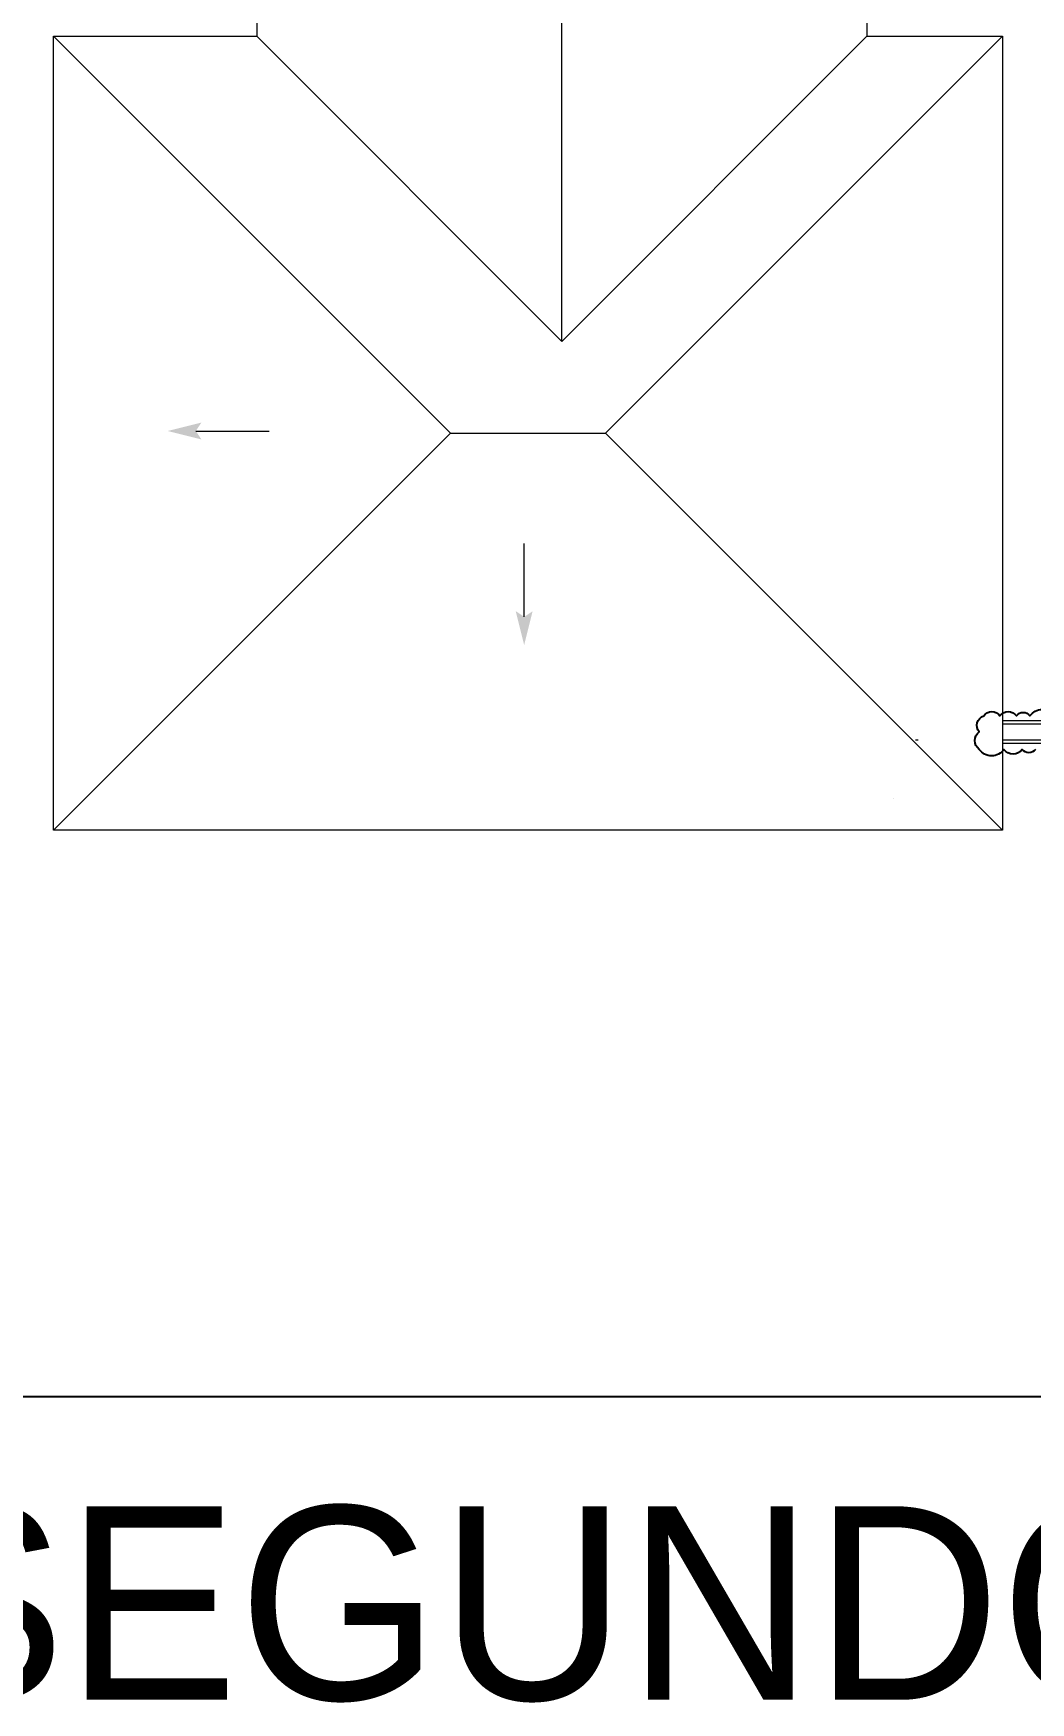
# Model space of a CAD drawing. Header units: metres. Extents: x -232 to 581, y 30 to 789.
# Drawn here: x 209.16 to 219.45, y 647.64 to 664.88 of the extents above; entities that cross this region are included whole.
import ezdxf

# ---------------------------------------------------------------- set-up
doc = ezdxf.new("R2010")
doc.units = ezdxf.units.M
doc.linetypes.add('HIDDEN2', pattern=[0.1875, 0.125, -0.0625])
doc.layers.add('_electricos-Leyenda', color=7, linetype='Continuous')
doc.layers.add('baños', color=140, linetype='Continuous', lineweight=0)
doc.layers.add('textos', color=7, linetype='Continuous', lineweight=0)
doc.layers.add('PISO', color=7, linetype='Continuous', lineweight=5, true_color=0xe6e6e6)
doc.layers.add('Techos 1', color=7, linetype='HIDDEN2', lineweight=9, true_color=0x42391a)
doc.styles.get("Standard").update_dxf_attribs({"font": 'arial.ttf'})

# ---------------------------------------------------------------- blocks, each defined once
blk = doc.blocks.new('21.11.2025 LN09 2DO NIVEL')
at = {"layer": 'PISO', "color": 18, "true_color": 0x000000}
for p, q in [((257.829, 140.434), (259.329, 140.434)), ((257.829, 140.234), (259.369, 140.234))]:
    blk.add_line(p, q, dxfattribs=at)
at = {"layer": 'Techos 1', "color": 18, "linetype": 'ByBlock', "true_color": 0x000000}
for p, q in [((253.279, 144.351), (253.279, 156.051)), ((250.129, 152.901), (250.129, 147.501)), ((256.429, 152.901), (256.429, 147.501)), ((248.029, 139.301), (248.029, 147.501)), ((248.029, 147.501), (250.129, 147.501)), ((248.029, 147.501), (252.129, 143.401)), ((250.129, 147.501), (253.279, 144.351)), ((256.429, 147.501), (253.279, 144.351)), ((257.829, 147.501), (253.729, 143.401)), ((256.429, 147.501), (257.829, 147.501)), ((257.829, 147.501), (257.829, 139.301)), ((252.129, 143.401), (248.029, 139.301)), ((252.129, 143.401), (253.729, 143.401)), ((253.729, 143.401), (257.829, 139.301)), ((257.829, 139.301), (248.029, 139.301))]:
    blk.add_line(p, q, dxfattribs=at)
at = {"layer": 'baños', "color": 18, "linetype": 'Continuous', "true_color": 0x000000, "flags": 8}
for tag, p in [('TRADENAME', (265.514, 159.783, 0)), ('MODELNUMBER', (265.514, 159.783, 0)), ('MATERIAL', (265.514, 159.782, 0)), ('PRODUCT', (265.514, 159.782, 0)), ('TRADENAME', (266.689, 159.783, 0)), ('MODELNUMBER', (266.689, 159.783, 0)), ('MATERIAL', (266.689, 159.782, 0)), ('PRODUCT', (266.689, 159.782, 0))]:
    blk.add_attdef(tag, p, '', height=0.0000254, rotation=180.0001, dxfattribs=at)
blk = doc.blocks.new('za_arrw5')
at = {"lineweight": 13}
for points in [[(-1, 0.25), (0, 0), (-0.833, 0)], [(-1, -0.25), (0, 0), (-0.833, 0)]]:
    blk.add_solid(points, dxfattribs=at)
blk = doc.blocks.new('20.03.2026 LN 09 SEGUNDO NIVEL ARQ')
at = {"color": 5}
blk.add_line((74.972, -63.069), (74.972, -63.069), dxfattribs=at)
at = {"layer": 'PISO', "color": 5}
for p, q in [((76.096, -62.299), (77.596, -62.299)), ((75.197, -62.466), (75.224, -62.466)), ((76.096, -62.499), (77.636, -62.499))]:
    blk.add_line(p, q, dxfattribs=at)
at = {"layer": 'Techos 1', "color": 5, "linetype": 'ByBlock'}
for p, q in [((71.546, -58.349), (71.546, -46.649)), ((68.396, -49.799), (68.396, -55.199)), ((74.696, -49.799), (74.696, -55.199)), ((66.296, -63.399), (66.296, -55.199)), ((66.296, -55.199), (68.396, -55.199)), ((66.296, -55.199), (70.396, -59.299)), ((68.396, -55.199), (71.546, -58.349)), ((74.696, -55.199), (71.546, -58.349)), ((76.096, -55.199), (71.996, -59.299)), ((74.696, -55.199), (76.096, -55.199)), ((76.096, -55.199), (76.096, -63.399)), ((70.396, -59.299), (66.296, -63.399)), ((70.396, -59.299), (71.996, -59.299)), ((71.996, -59.299), (76.096, -63.399)), ((76.096, -63.399), (66.296, -63.399))]:
    blk.add_line(p, q, dxfattribs=at)
at = {"layer": 'textos', "color": 5, "lineweight": 13}
for p, q in [((67.766, -59.275), (68.522, -59.275)), ((71.157, -61.194), (71.157, -60.438))]:
    blk.add_line(p, q, dxfattribs=at)
at = {"layer": 'textos', "color": 5, "lineweight": 13, "xscale": -0.3491189357928305, "yscale": 0.3491189357928305, "zscale": 0.3491189357928305}
for p, rotation in [((67.475, -59.275), 359.99726127338), ((71.157, -61.485), 89.99726127338003)]:
    blk.add_blockref('za_arrw5', p, dxfattribs=dict(at, rotation=rotation))
at = {"layer": 'baños', "color": 5, "linetype": 'Continuous', "flags": 8}
for tag, p in [('MATERIAL', (83.781, -42.918, 0)), ('PRODUCT', (83.781, -42.918, 0)), ('TRADENAME', (83.781, -42.918, 0)), ('MODELNUMBER', (83.781, -42.918, 0)), ('MATERIAL', (84.956, -42.918, 0)), ('PRODUCT', (84.956, -42.918, 0)), ('TRADENAME', (84.956, -42.918, 0)), ('MODELNUMBER', (84.956, -42.918, 0))]:
    blk.add_attdef(tag, p, '', height=0.0000254, rotation=180.0001, dxfattribs=at)
at = {"layer": 'baños', "color": 5, "linetype": 'Continuous'}
for tag, p, rotation in [('MATERIAL', (85.891, -56.993), 180.0001), ('PRODUCT', (85.891, -56.993), 180.0001), ('TRADENAME', (85.891, -56.993), 180.0001), ('MODELNUMBER', (85.891, -56.993), 180.0001), ('MODELNUMBER', (86.601, -56.993), 179.9999), ('MATERIAL', (86.601, -56.993), 179.9999), ('PRODUCT', (86.601, -56.993), 179.9999), ('TRADENAME', (86.601, -56.993), 179.9999)]:
    blk.add_attdef(tag, p, '', height=0.0000254, rotation=rotation, dxfattribs=at)

msp = doc.modelspace()

# ---------------------------------------------------------------- linework, layer by layer
at = {"color": 6}
msp.add_lwpolyline([(219.503, 657.482, -0.520567), (219.367, 657.482, -0.520567), (219.178, 657.482, -0.520567), (218.923, 657.482, -0.520567), (218.923, 657.662, -0.520567), (218.969, 657.828, -0.520567), (219.137, 657.828, -0.520567), (219.307, 657.828, -0.520567), (219.446, 657.828, -0.520567), (219.701, 657.828, -0.520567)], format="xyb", dxfattribs=at)
at = {"layer": '_electricos-Leyenda'}
msp.add_line((23.375, 650.799), (581.349, 650.799), dxfattribs=at)

# ---------------------------------------------------------------- block references
at = {"color": 1}
for name, p in [('20.03.2026 LN 09 SEGUNDO NIVEL ARQ', (143.067, 720.045)), ('21.11.2025 LN09 2DO NIVEL', (-38.666, 517.345))]:
    msp.add_blockref(name, p, dxfattribs=at)

# ---------------------------------------------------------------- texts
at = {"insert": (207.702, 649.666), "char_height": 2, "attachment_point": 1}
msp.add_mtext_dynamic_manual_height_columns('\\pxql;{\\fCentury Gothic|b0|i0|c0|p34;SEGUNDO NIVEL}', width=50.37692, gutter_width=1, heights=[0], dxfattribs=at)

doc.saveas('drawing.dxf')
